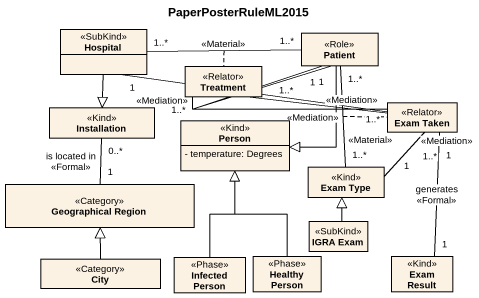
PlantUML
@startuml
title PaperPosterRuleML2015
hide circle
hide empty members
skinparam classAttributeIconSize 0
class Hospital <<SubKind>>
class Patient <<Role>>
class Treatment <<Relator>>
class "Exam Taken" as Exam_Taken <<Relator>>
class Installation <<Kind>>
class "Person" as Person_ <<Kind>> {
  - temperature: Degrees
}
class "Exam Type" as Exam_Type <<Kind>>
class "Geographical Region" as Geographical_Region <<Category>>
class City <<Category>>
class "Infected Person" as Infected_Person <<Phase>>
class "Healthy Person" as Healthy_Person <<Phase>>
class "IGRA Exam" as IGRA_Exam <<SubKind>>
class "Exam Result" as Exam_Result <<Kind>>
Hospital --|> Installation
Patient "1..*" -left- "1..*" Hospital : <<Material>>
(Patient, Hospital) .. Treatment
Patient --|> Person_
Patient "1..*" -- "1..*" Exam_Type : <<Material>>
(Patient, Exam_Type) .. Exam_Taken
Treatment "1..*" -left- "1" Hospital : <<Mediation>>
Treatment "1..*" -right- "1" Patient : <<Mediation>>
Exam_Taken "1..*" -up- "1" Patient : <<Mediation>>
Exam_Taken "1..*" -- "1" Exam_Type : <<Mediation>>
Exam_Taken "1" -- "1" Exam_Result : generates\n<<Formal>>
Installation "0..*" -- "1" Geographical_Region : is located in\n<<Formal>>
City -up-|> Geographical_Region
Infected_Person -up-|> Person_
Healthy_Person -up-|> Person_
IGRA_Exam -up-|> Exam_Type
@enduml
